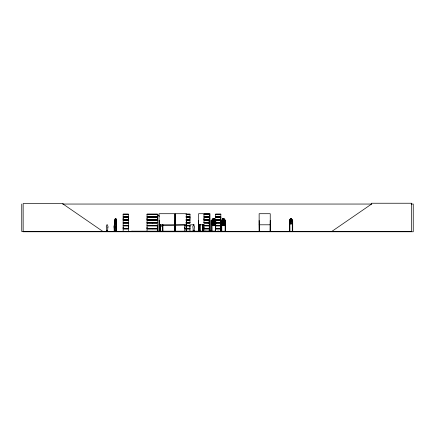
<?xml version="1.0" encoding="UTF-8"?>
<svg xmlns="http://www.w3.org/2000/svg" width="435" height="435" viewBox="0 0 435 435"><rect width="100%" height="100%" fill="white"/><g stroke="black" fill="none" stroke-linecap="round" stroke-linejoin="round"><path stroke-width="0.65" d="M123.154 228.451L123.154 225.901L128.341 225.901L128.336 228.451L123.154 228.451L123.159 227.179M123.154 219.729L123.154 217.185L128.341 217.185L128.336 219.729L123.154 219.729L123.159 218.457M128.336 227.179L128.336 225.901M128.336 218.457L128.336 217.185M152.141 228.451L147.041 228.451L147.046 227.179M152.141 219.729L147.041 219.729L147.046 218.457M157.475 218.457L157.475 217.185L152.386 217.185M184.777 228.451L184.777 225.901L189.964 225.901L189.959 228.451L184.777 228.451L184.783 227.179M189.959 227.179L189.959 225.901M189.959 218.457L189.959 217.185L186.077 217.185M209.17 228.451L203.982 228.451L203.988 227.179M209.17 219.729L203.982 219.729L203.988 218.457M220.806 218.457L220.806 217.185L215.624 217.185L215.629 218.457M173.076 231.322L179.742 231.529M114.883 220.355L114.835 231.529M209.23 231.529L209.268 220.311M215.423 220.382L215.309 231.529M221.823 220.355L221.41 220.447L221.366 231.529M147.003 222.731L152.141 222.807M147.03 231.523L147.041 228.962L152.141 228.962M215.613 231.523L222.443 231.496M115.514 218.946C114.623 222.6 116.629 222.595 115.721 218.946L115.476 218.946M115.313 218.718L114.998 221.763L115.416 222.807L115.835 222.807L116.243 220.447L115.933 218.718L115.27 218.718M112.698 231.496L118.32 231.529M116.297 231.523L116.324 231.126M175.098 231.523L175.082 213.71M175.185 231.502L175.24 213.71L186.327 213.71L186.376 231.496M161.238 231.496L147.003 231.436M292.32 220.442L292.695 220.447L292.728 231.529M216.57 231.3L225.064 231.241M290.716 231.496L288.122 231.306L294.011 231.496M198.371 231.474L200.878 231.3L198.289 231.3M207.006 231.474L207.093 231.126M115.944 218.669L115.259 218.669L114.628 220.431L116.58 220.431L116.536 231.529M115.302 218.669L114.65 220.447L114.628 231.529M115.895 223.9L116.58 222.187L115.906 223.943M289.732 220.414L289.759 231.529M213.009 218.718L212.323 220.447L212.323 221.763L213.242 222.807L214.15 222.807L215.048 221.763L215.048 220.447L214.373 218.718L213.009 218.718L211.644 220.447L212.062 220.393L212.079 231.529M213.009 220.474L212.323 222.203L212.323 223.525L213.242 224.569L214.15 224.569L215.048 223.525L215.048 222.203L214.373 220.474L213.009 220.474L211.644 222.203M215.385 220.425L215.727 220.447L215.684 231.529M211.579 231.496L211.6 220.431L212.987 218.669L214.395 218.669L215.782 220.431L215.782 223.949L214.395 225.705L212.987 225.705L211.6 223.949M221.154 231.502L221.045 220.431M290.466 223.943L289.357 222.187L289.384 220.431L290.466 218.669M291.537 223.943L292.646 222.187L292.581 220.447L291.521 218.718L290.455 218.718L289.922 221.763L290.634 222.807L291.347 222.807L292.048 221.763L291.521 218.718M203.971 222.704L209.175 222.834M221.355 222.187L222.742 220.431L224.15 220.431L225.537 222.187L224.15 223.943L222.742 223.943L221.355 222.187L222.763 223.9M224.128 223.9L225.493 222.171M225.493 223.933L224.128 225.662L222.763 225.662L221.399 223.933L221.355 220.431L222.742 218.669L224.15 218.669L225.537 220.431L225.537 223.949L224.15 225.705L222.742 225.705L221.355 223.949M106.749 231.529C106.314 231.926 106.39 230.528 106.57 231.311M107.695 231.518C107.059 231.915 108.293 230.61 107.76 231.463M107.782 231.523L106.417 231.311M114.133 231.311L114.144 230.925L113.97 231.311M114.035 231.409L113.948 231.529M114.117 231.518L114.416 231.518L113.954 231.458M114.965 231.518L115.335 231.529M194.369 231.463L192.787 231.523L215.309 231.241M193.918 231.529L194.429 231.3M194.244 231.518L194.005 231.409M123.154 231.42L123.154 228.962L128.341 228.962L128.341 231.42L123.138 231.523M331.655 231.529L371.588 204.048L371.588 203.237L411.515 203.237L411.515 231.529L21.75 231.529L21.75 204.048M157.584 231.502L164.299 231.502L161.374 231.529M115.161 231.529L115.433 231.463M192.879 231.529L193.238 231.458M225.134 220.425L225.482 220.447M162.135 225.542L185.174 224.982M189.916 224.868L193.983 224.77L194.119 226.097A0.924 0.924 0 0 1 194.309 227.548L194.119 231.11L193.194 231.11L193.004 227.548A0.924 0.924 0 0 1 193.194 226.097L193.254 224.868L193.983 224.77M62.575 204.048L371.794 204.048M411.211 204.048L413.25 204.048L413.25 231.763L23.153 231.763L23.153 203.526L63.086 203.526L63.086 204.048L103.013 231.529M123.148 214.112L128.347 214.112M147.035 214.112L157.486 214.112M186.077 214.112L189.97 214.112M203.977 214.112L209.175 214.112M215.619 214.112L220.817 214.112M157.486 214.216L147.035 214.21L147.046 216.673L152.141 216.673M186.077 214.216L189.97 214.21L189.959 216.673L186.077 216.673M209.175 214.21L203.977 214.21L203.988 216.673L209.17 216.673M123.159 214.368L128.336 214.368M147.046 214.368L152.136 214.368M152.391 214.368L157.475 214.368M186.077 214.368L189.959 214.368M203.988 214.368L209.164 214.368M215.629 214.368L220.806 214.368M152.386 216.673L157.481 216.673M123.116 216.847L128.374 216.847M147.003 216.847L152.174 216.847M152.348 216.847L157.519 216.847M186.06 216.847L190.003 216.847M203.95 216.847L209.208 216.847M215.591 216.847L220.85 216.847M123.116 217.005L128.374 217.005M147.003 217.005L152.174 217.005M152.348 217.005L157.519 217.005M186.06 217.005L190.003 217.005M203.95 217.005L209.208 217.005M215.591 217.005L220.85 217.005M152.141 217.185L147.041 217.185L147.041 219.729M209.17 217.185L203.982 217.185L203.982 219.729M291.564 218.669L290.439 218.669L289.357 220.431L289.813 220.447L289.846 231.529M152.386 219.729L157.481 219.729L157.481 217.185M186.077 219.729L189.964 219.729L189.964 217.185M215.624 219.729L220.811 219.729L220.811 217.185M123.116 219.909L128.374 219.909M147.003 219.909L152.174 219.909M152.348 219.909L157.519 219.909M186.06 219.909L190.003 219.909M203.95 219.909L209.208 219.909M215.591 219.909L220.85 219.909M123.116 220.066L128.374 220.066M147.003 220.066L152.174 220.066M152.348 220.066L157.519 220.066M186.06 220.066L190.003 220.066M203.95 220.066L209.208 220.066M215.591 220.066L220.85 220.066M152.141 220.246L147.041 220.246L147.041 222.698L152.141 222.704M152.386 220.246L157.481 220.246L157.481 222.698L152.391 222.633M186.077 220.246L189.964 220.246L189.964 222.698L186.077 222.633L189.97 222.704M209.17 220.246L203.982 220.246L203.982 222.698L209.175 222.704M215.624 220.246L220.811 220.246M116.373 220.289L116.401 231.529M209.208 220.289L209.686 220.447M209.523 220.431L208.952 219.256L209.523 220.431L209.512 231.529M114.856 220.447L114.514 220.447L114.492 231.529M116.216 220.447L116.558 220.447L115.906 218.669M159.063 220.447L159.433 220.447L159.466 231.529L159.471 231.186M175.082 220.447L175.43 220.447L175.452 231.529L175.408 231.126M186.327 220.447L186.12 231.529M198.599 220.447L198.79 231.529L198.811 231.126M209.969 220.447L210.11 231.529M220.741 220.447L221.121 220.447L221.067 231.529M259.146 220.447L259.336 231.529L259.124 231.126M270.233 220.447L270.07 231.529L270.249 231.126M289.357 222.187L290.482 223.9M128.336 222.633L123.159 222.633L123.154 220.246L128.341 220.246L128.341 222.698L123.105 222.769L128.347 222.834M147.046 222.633L152.136 222.633M203.988 222.633L209.164 222.633M215.629 222.633L220.806 222.633M152.38 222.704L157.486 222.704M220.817 222.704L215.575 222.769L220.817 222.807M152.38 222.807L157.486 222.807M186.077 222.807L189.97 222.834M152.141 222.937L147.035 222.927L147.046 225.39L152.141 225.39M152.38 222.927L157.486 222.921M186.077 222.927L189.97 222.927M203.977 222.921L209.175 222.937M215.619 222.921L220.817 222.937M123.159 223.084L128.336 223.084M147.046 223.084L152.136 223.084M152.391 223.084L157.475 223.084M186.077 223.084L189.959 223.084M203.988 223.084L209.164 223.084M215.629 223.084L220.806 223.084M115.302 223.943L114.65 222.171L115.259 223.943L115.944 223.943M290.439 223.943L291.564 223.943M159.063 224.797L174.745 224.797M175.24 224.797L186.327 224.797M198.599 224.797L204.472 224.797M259.146 224.797L270.233 224.797M152.386 225.39L157.481 225.39M184.777 225.39L189.964 225.39M203.982 225.39L209.17 225.39M215.624 225.39L220.811 225.39M123.116 225.569L128.374 225.569M147.003 225.569L152.174 225.569M152.348 225.569L157.519 225.569M184.744 225.569L190.003 225.569M203.95 225.569L209.208 225.569M215.591 225.569L220.85 225.569M213.009 225.662L214.373 225.662M123.116 225.727L128.374 225.727M147.003 225.727L152.174 225.727M152.348 225.727L157.519 225.727M184.744 225.727L190.003 225.727M203.95 225.727L209.208 225.727M215.591 225.727L220.85 225.727M152.141 225.901L147.041 225.901L147.041 228.451M152.386 225.901L157.481 225.901M209.17 225.901L203.982 225.901L203.982 228.451M215.624 225.901L220.811 225.901M157.388 226.336L157.301 231.529M152.386 228.451L157.481 228.451M215.624 228.451L220.811 228.451M123.116 228.625L128.374 228.625M147.003 228.625L152.174 228.625M152.348 228.625L157.519 228.625M184.744 228.625L190.003 228.625M203.95 228.625L209.208 228.625M215.591 228.625L220.85 228.625M123.116 228.783L128.374 228.783M147.003 228.783L152.174 228.783M152.348 228.783L157.519 228.783M184.744 228.783L190.003 228.783M203.95 228.783L209.208 228.783M215.591 228.783L220.85 228.783M152.386 228.962L157.481 228.962M209.17 228.962L203.982 228.962L203.971 231.523M215.624 228.962L220.811 228.962M115.308 230.925L115.068 231.409M114.476 231.126L114.845 231.126M116.183 231.126L116.553 231.126M215.309 231.126L215.771 231.126L215.809 231.496M221.159 231.126L220.741 231.126L220.795 231.529L220.833 220.447M221.366 231.126L221.828 231.126L221.828 231.529M225.526 231.126L225.064 231.126L225.064 231.529M289.851 231.126L289.395 231.126L289.395 231.529M292.271 231.126L292.733 231.126M106.809 231.235L107.423 231.235M168.089 231.3L169.797 231.529M183.733 231.3L181.694 231.529M183.902 231.3L188.725 231.529M194.141 231.3L188.823 231.529M106.39 231.311L107.815 231.311M123.159 231.349L128.336 231.349M147.046 231.349L161.265 231.529M184.783 231.349L189.959 231.349M215.629 231.349L222.415 231.529M288.117 231.322L290.743 231.529M161.412 231.502L164.278 231.474M201.758 231.496L212.122 231.523L201.775 231.502M270.265 231.474L270.233 213.71L259.146 213.71L259.135 231.529L259.168 231.126M225.123 220.306L225.151 231.529M157.426 231.502L157.388 225.76M209.719 231.496L209.599 220.447M194.429 231.523L194.353 230.925L194.238 231.311M214.373 218.718L215.738 220.447M214.373 220.474L215.738 222.203M291.537 218.669L292.646 220.431L292.603 231.529M114.731 231.507L114.704 231.126M292.543 231.126L292.554 231.529M292.45 231.126L292.461 231.529M292.402 220.447L292.369 231.529M292.26 220.3L292.276 231.529M289.677 231.126L289.661 231.529M289.52 220.447L289.569 231.529M289.433 220.447L289.487 231.529M225.493 220.447L225.526 231.529M225.439 231.126L225.439 231.529M221.747 220.306L221.785 231.529M221.453 231.126L221.453 231.529M220.985 231.126L220.975 231.529M220.708 231.241L220.708 231.529M218.245 231.126L218.278 231.529M218.152 231.126L218.185 231.529M218.011 231.126L218.093 231.529M217.951 231.126L218 231.529M217.919 231.529L217.87 231.126L217.826 231.529M215.396 231.126L215.396 231.529M215.227 231.529L215.227 231.186L131.598 231.186L131.598 231.529M214.656 231.186L214.656 231.529M211.992 231.126L211.992 231.529M211.704 231.126L211.742 231.529M210.138 231.126L210.138 231.529M209.969 213.71L209.969 231.529L209.931 231.126M209.703 231.529L209.686 213.71L198.599 213.71L198.567 231.529L198.621 231.126M209.485 220.431L209.425 231.529L209.371 221.747M209.164 231.126L209.164 231.529L209.104 231.126M209.034 220.447L209.034 221.763M208.996 231.126L208.996 231.529M208.876 231.126L208.887 231.529M208.827 231.126L208.789 231.529M208.74 231.126L208.718 231.529M207.348 231.529L207.321 231.126L207.234 231.529M207.152 231.126L207.163 231.529M206.157 231.126L206.201 231.529M206.076 231.126L206.114 231.529M206.016 231.126L206.032 231.529M205.913 231.126L205.924 231.529M205.798 231.126L205.831 231.529M205.744 231.126L205.744 231.529M205.429 231.186L205.369 231.3M204.858 231.186L204.858 231.529M202.982 224.357L202.971 231.529L202.895 224.357M202.835 231.126L202.857 231.529M202.726 231.126L202.737 231.529M202.677 224.357L202.645 231.529M202.59 224.357L202.558 231.529M200.018 224.357L200.046 231.529M199.931 224.357L199.964 231.529M199.872 231.126L199.882 231.529M199.714 224.357L199.768 231.529M199.627 224.357L199.681 231.529M199.594 231.126L199.594 231.529M193.874 231.311L193.874 230.501L193.45 230.501L193.417 231.529M193.075 231.311L192.961 230.925L192.944 231.529M186.213 231.186L186.24 231.529M181.477 231.529L179.927 231.529M175.229 220.447L175.223 231.529M175.044 231.126L174.995 231.529M174.875 231.126L174.875 231.529M174.843 231.529L174.843 220.447L174.473 220.447L174.446 231.529M174.772 231.529L174.745 213.71L159.063 213.71L159.063 231.529M174.625 231.126L174.68 231.529M174.576 220.447L174.544 231.529M174.19 231.186L174.19 231.529M167.1 231.529L165.371 231.529M162.837 224.357L162.837 231.529M162.733 224.357L162.82 231.529M162.674 231.126L162.69 231.529M162.565 224.357L162.565 231.529M162.462 224.357L162.532 231.529M162.434 231.126L162.434 231.529M162.135 225.471L162.135 226.51M161.211 225.471L161.211 226.51M160.205 231.126L160.205 231.529M160.172 224.357L160.107 231.529M160.075 224.357L160.042 231.529M159.95 231.126L159.966 231.529M159.906 224.357L159.906 231.529M159.803 224.357L159.803 231.529M159.33 220.447L159.319 231.529M159.286 231.126L159.237 231.529M159.167 220.447L159.167 231.529M157.747 225.673L157.747 226.309M157.285 223.922L157.285 228.081M132.409 231.186L132.409 231.529M131.838 231.186L131.838 231.529M116.216 222.399L116.194 231.529M115.313 230.925L115.308 231.311M114.943 231.311L114.938 230.501L114.519 230.501L114.519 231.311M107.374 231.311L107.38 230.501L106.95 230.501L106.956 231.311M157.339 214.944A3.491 3.491 0 0 1 159.085 215.412M157.28 215.521A2.914 2.914 0 0 1 159.34 216.374M107.815 227.548L107.619 231.11L106.695 231.11L106.504 227.548A0.924 0.924 0 0 1 106.7 226.097C105.857 224.275 108.462 224.275 107.619 226.097A0.924 0.924 0 0 1 107.815 227.548M115.378 227.548L115.188 231.11L114.264 231.11L114.068 227.548A0.924 0.924 0 0 1 114.264 226.097C113.421 224.275 116.031 224.275 115.188 226.097A0.924 0.924 0 0 1 115.378 227.548M212.666 221.611L213.395 222.943L212.633 224.313L213.628 223.188C214.004 225.031 215.499 224.346 213.873 222.932C215.211 221.638 214.227 220.915 213.645 222.671L212.666 221.611M222.415 221.611L223.15 222.943L222.383 224.313L223.383 223.188C223.759 225.031 225.254 224.346 223.628 222.932C225.074 221.638 223.829 220.904 223.4 222.671L222.415 221.611M290.803 218.946L290.46 221.219L291.156 221.899L291.521 220.447L291.156 218.946L290.803 218.946M213.46 218.946L213.014 221.219L213.46 221.899L213.911 221.899L214.373 220.447L213.911 218.946L213.46 218.946M213.46 220.703L213.014 222.976L213.46 223.661L213.911 223.661L214.373 222.203L213.911 220.703L213.46 220.703M223.209 218.946L222.769 221.219L223.209 221.899L223.666 221.899L224.128 220.447L223.666 218.946L223.209 218.946M223.209 220.703L222.769 222.976L223.209 223.661L223.666 223.661L224.128 222.203L223.666 220.703L223.209 220.703M222.763 218.718L222.078 220.447L222.078 221.763L222.997 222.807L223.905 222.807L224.803 221.763L224.803 220.447L224.128 218.718L222.763 218.718M222.763 220.474L222.078 222.203L222.078 223.525L222.997 224.569L223.905 224.569L224.803 223.525L224.803 222.203L224.128 220.474L222.763 220.474M209.496 222.171L208.914 223.362L209.458 222.171M212.987 220.431L211.6 222.187L212.987 223.943L214.395 223.943L215.782 222.187L214.395 220.431L212.987 220.431M106.744 231.409L106.39 231.409L106.727 231.463M128.347 214.216L123.148 214.21L123.159 216.673L128.341 216.673L128.341 214.216M220.817 214.205L215.619 214.205L215.629 216.673L220.811 216.673L220.811 214.216M128.347 222.937L123.148 222.937L123.159 225.39L128.341 225.39L128.341 222.937M189.964 228.962L184.777 228.962L184.777 231.42L189.97 231.42L189.959 228.962"/></g></svg>
